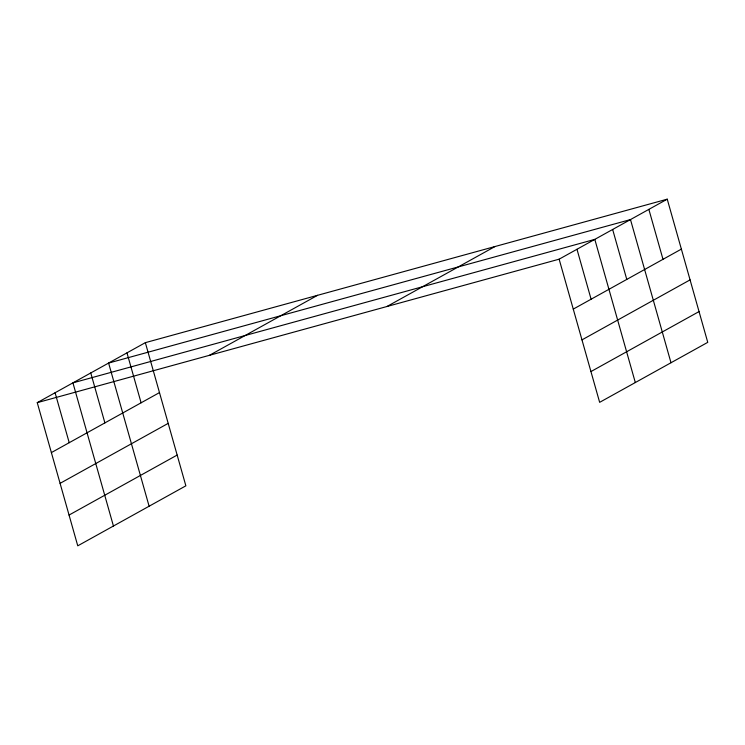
<?xml version="1.0" encoding="UTF-8"?>
<svg xmlns="http://www.w3.org/2000/svg" width="745" height="745" viewBox="0 0 745 745"><rect width="100%" height="100%" fill="white"/><g stroke="black" fill="none" stroke-linecap="round" stroke-linejoin="round"><path stroke-width="1.12" d="M145.35 342.663L185.868 485.824L77.759 545.824L37.25 402.654L145.35 342.663L667.241 199.176L707.75 342.346L599.65 402.337L559.132 259.176L667.241 199.176M209.475 355.309L317.575 295.309M51.377 452.597L159.486 392.596M60.084 483.356L168.193 423.365M386.916 306.521L495.015 246.53M69.052 515.056L177.161 455.065M573.268 309.11L681.368 249.119M581.975 339.878L690.075 279.878M590.943 371.569L699.043 311.578M37.25 402.654L559.132 259.176M648.858 209.382L662.994 259.316M670.994 362.74L630.484 219.579L108.602 363.057L149.112 506.228M612.651 229.479L626.778 279.412M635.317 382.539L594.808 239.378L72.926 382.856L113.436 526.026M576.975 249.277L591.102 299.211M126.976 352.86L141.103 402.794M90.76 372.956L104.896 422.899M55.083 392.755L69.22 442.698"/></g></svg>
